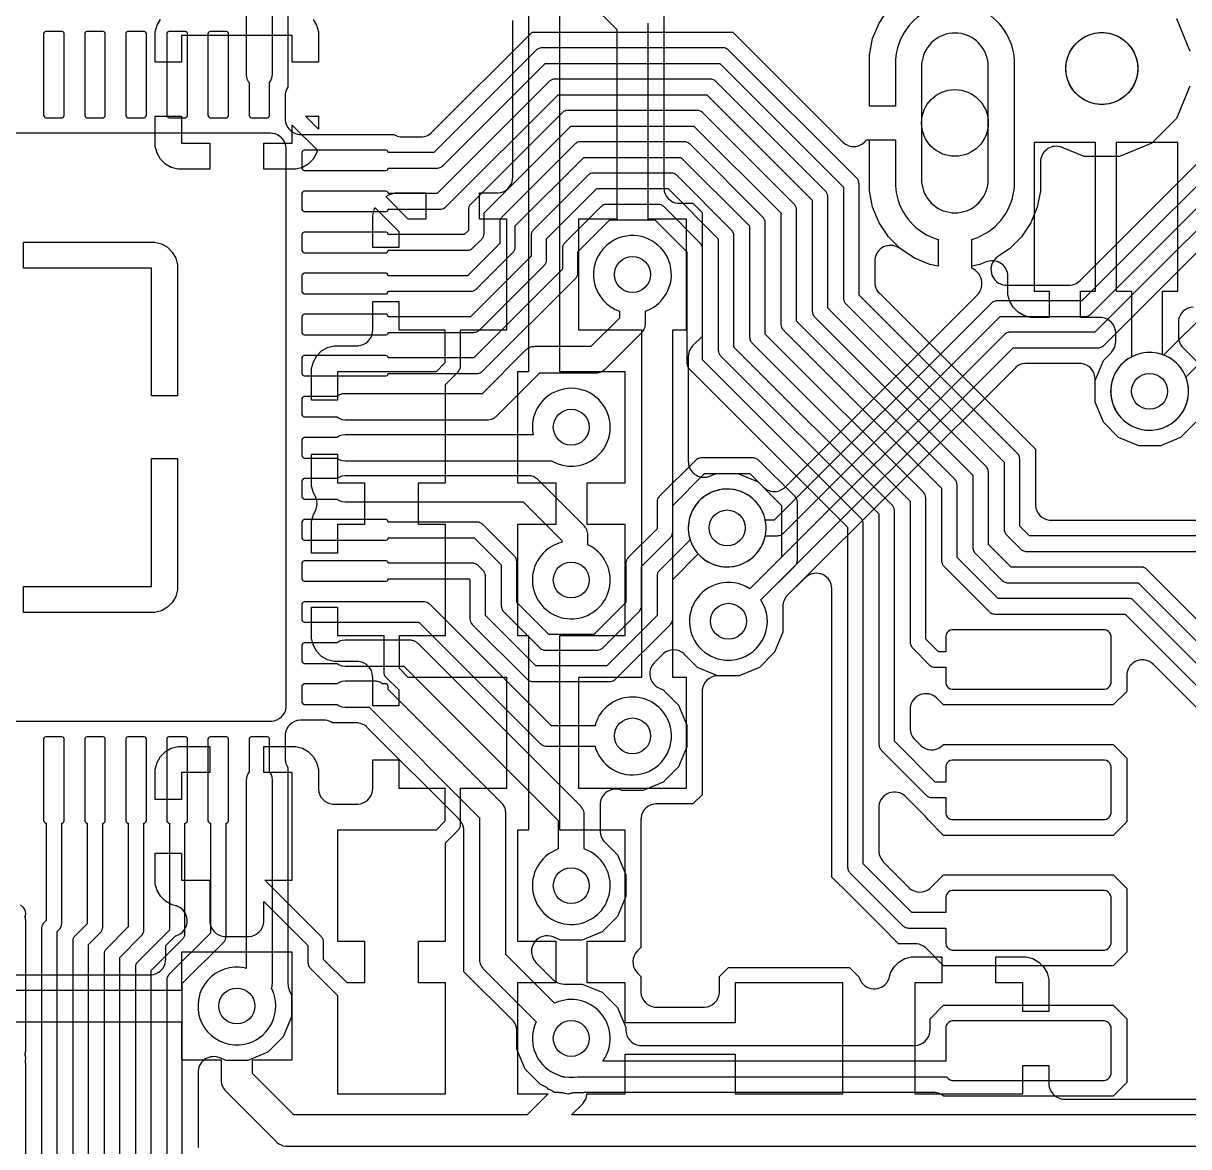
# Model space of a CAD drawing. Header units: millimetres. Extents: x 7.1 to 88.1, y 7.1 to 104.8.
# Drawn here: x 34.24 to 45.58, y 88.24 to 99.18 of the extents above; entities that cross this region are included whole.
import ezdxf

# ---------------------------------------------------------------- set-up
doc = ezdxf.new("R2010")
doc.units = ezdxf.units.MM

msp = doc.modelspace()

# ---------------------------------------------------------------- linework, layer by layer
at = {"layer": '16_copper'}
for points in [[(38.166, 100.97), (40.013, 99.123), (40.013, 97.278), (39.641, 97.278), (39.641, 96.198), (40.252, 96.198), (40.252, 92.813), (39.641, 92.813), (39.641, 91.733), (40.691, 91.733), (40.691, 92.813), (40.557, 92.813), (40.557, 96.198), (40.691, 96.198), (40.691, 97.278), (40.318, 97.278), (40.318, 99.186)], [(39.152, 99.337), (39.152, 95.79), (39.045, 95.79), (39.045, 94.71), (39.418, 94.71), (39.418, 94.302), (39.045, 94.302), (39.045, 93.222), (39.152, 93.222), (39.152, 91.325), (39.045, 91.325), (39.045, 90.245), (39.418, 90.245), (39.418, 89.837), (39.045, 89.837), (39.045, 88.757), (39.346, 88.757), (39.142, 88.552), (36.868, 88.552), (36.466, 88.954), (36.466, 89.088), (36.854, 89.088), (36.854, 90.138), (35.774, 90.138), (35.774, 89.765), (33.282, 89.765)], [(37.057, 99.223), (37.091, 99.165), (37.108, 99.101), (37.108, 98.805), (36.854, 98.805), (36.854, 99.067), (35.774, 99.067), (35.774, 98.805), (35.52, 98.805), (35.52, 99.101), (35.537, 99.165), (35.571, 99.223)], [(45.462, 99.23), (45.593, 98.914)]]:
    msp.add_lwpolyline(points, dxfattribs=at)
for points in [[(45.593, 98.573), (45.462, 98.258), (45.221, 98.016), (44.906, 97.886), (44.564, 97.886), (44.349, 97.975), (44.346, 97.976), (44.343, 97.977, 0.490278), (44.139, 97.85), (44.138, 97.834), (44.138, 97.553), (44.106, 97.392), (44.043, 97.24), (43.952, 97.104), (43.836, 96.988), (43.723, 96.913), (43.722, 96.912), (43.721, 96.911, 0.695633), (43.793, 96.634), (43.808, 96.633), (44.416, 96.633), (44.422, 96.634), (44.427, 96.634, 0.153128), (44.512, 96.668), (44.524, 96.678), (48.079, 100.233)], [(48.12, 100.059), (44.542, 96.481), (43.714, 96.481), (43.705, 96.48), (43.697, 96.479, 0.087654), (43.672, 96.469), (43.667, 96.464), (43.66, 96.459), (41.546, 94.345), (41.459, 94.345), (41.447, 94.391, 1), (40.729, 94.147), (40.748, 94.101, 0.303347), (41.112, 93.891), (41.162, 93.897, 0.301666), (41.459, 94.193), (41.578, 94.193), (41.586, 94.194), (41.595, 94.195, 0.087654), (41.619, 94.205), (41.625, 94.21), (41.632, 94.215), (43.745, 96.329), (44.574, 96.329), (44.582, 96.33), (44.591, 96.33, 0.087654), (44.615, 96.341), (44.621, 96.346), (44.628, 96.351), (48.205, 99.929)], [(48.246, 99.754), (44.668, 96.176), (43.84, 96.176), (43.831, 96.175), (43.823, 96.174, 0.087654), (43.799, 96.164), (43.793, 96.159), (43.786, 96.154), (41.309, 93.676), (41.268, 93.7, 1), (40.932, 93.02), (40.978, 93.001, 0.09849), (41.125, 92.982), (41.174, 92.988, 0.532534), (41.416, 93.569), (43.871, 96.024), (44.7, 96.024), (44.708, 96.025), (44.717, 96.026, 0.087654), (44.741, 96.036), (44.747, 96.041), (44.754, 96.046), (48.332, 99.624)], [(50.657, 88.552), (39.573, 88.552), (39.678, 88.658), (39.682, 88.662), (39.686, 88.666, 0.153125), (39.722, 88.75), (39.722, 88.757), (40.095, 88.757), (40.095, 89.144), (41.165, 89.144), (41.165, 88.757), (42.215, 88.757), (42.215, 89.837), (41.165, 89.837), (41.165, 89.449), (40.095, 89.449), (40.095, 89.837), (39.723, 89.837), (39.723, 90.245), (40.095, 90.245), (40.095, 91.325), (39.457, 91.325), (39.457, 93.222), (40.095, 93.222), (40.095, 94.302), (39.723, 94.302), (39.723, 94.71), (40.095, 94.71), (40.095, 95.79), (39.457, 95.79), (39.457, 99.4)], [(40.47, 99.312), (40.47, 97.583), (40.471, 97.579), (40.471, 97.575, 0.370187), (40.607, 97.431), (40.623, 97.431), (40.754, 97.431), (40.843, 97.341), (40.843, 96.135), (40.754, 96.046), (40.75, 96.042), (40.746, 96.038, 0.153125), (40.71, 95.954), (40.709, 95.938), (40.709, 94.915), (40.71, 94.912), (40.71, 94.909, 0.490286), (40.905, 94.769), (40.92, 94.774), (40.982, 94.8), (41.193, 94.8), (41.388, 94.719), (41.438, 94.669, 0.384471), (41.642, 94.658), (41.654, 94.669), (43.44, 96.455), (43.44, 96.455), (43.531, 96.546), (43.532, 96.547), (43.533, 96.548, 0.482923), (43.47, 96.799), (43.468, 96.799), (43.468, 97.078), (43.527, 97.099, 0.288096), (43.884, 97.602), (43.884, 98.825), (43.877, 98.89, 0.287128), (43.468, 99.349)], [(33.587, 89.917), (35.469, 89.917), (35.473, 89.918), (35.477, 89.917, 0.370187), (35.621, 90.054), (35.622, 90.07), (35.622, 90.201), (35.716, 90.295), (35.72, 90.296), (35.73, 90.299, 0.643703), (35.753, 90.575), (35.743, 90.58), (35.733, 90.585), (35.726, 90.587), (35.725, 90.588), (35.723, 90.588), (35.722, 90.588), (35.722, 90.588), (35.721, 90.588), (35.718, 90.59), (35.676, 90.601), (35.618, 90.634), (35.571, 90.682), (35.537, 90.739), (35.52, 90.804), (35.52, 91.1), (35.774, 91.1), (35.774, 90.838), (36.052, 90.838), (36.052, 90.442), (36.052, 90.439), (36.052, 90.435), (36.052, 90.435), (36.052, 90.435, 0.370187), (36.188, 90.291), (36.204, 90.29), (36.424, 90.29), (36.428, 90.29), (36.432, 90.29, 0.370187), (36.576, 90.427), (36.577, 90.442), (36.577, 90.631), (37.006, 90.201), (37.006, 90.035), (37.008, 90.026), (37.008, 90.018, 0.087654), (37.019, 89.993), (37.024, 89.988), (37.029, 89.981), (37.295, 89.714), (37.295, 88.757), (38.345, 88.757), (38.345, 89.837), (38.083, 89.837), (38.083, 90.245), (38.345, 90.245), (38.345, 91.202), (38.47, 91.327), (38.475, 91.333), (38.48, 91.34, 0.087651), (38.49, 91.364), (38.491, 91.372), (38.492, 91.38), (38.492, 91.733), (38.941, 91.733), (38.941, 92.813), (37.983, 92.813), (37.897, 92.9), (37.897, 93.222), (38.345, 93.222), (38.345, 94.302), (38.083, 94.302), (38.083, 94.71), (38.345, 94.71), (38.345, 95.667), (38.47, 95.791), (38.475, 95.798), (38.48, 95.805, 0.087651), (38.49, 95.829), (38.491, 95.837), (38.492, 95.845), (38.492, 96.198), (38.941, 96.198), (38.941, 97.278), (38.678, 97.278), (38.678, 97.532), (38.847, 97.532), (38.851, 97.533), (38.855, 97.532, 0.370187), (38.999, 97.669), (39, 97.685), (39, 99.211)], [(45.792, 96.408), (45.337, 95.953), (45.322, 95.959, 1), (45.078, 95.241), (45.126, 95.228, 0.577349), (45.559, 95.722), (45.553, 95.737), (45.963, 96.148)], [(45.65, 95.299), (45.501, 95.15), (45.306, 95.069), (45.094, 95.069), (44.899, 95.15), (44.75, 95.299), (44.669, 95.494), (44.669, 95.719), (44.669, 95.723), (44.669, 95.727, 0.370187), (44.533, 95.871), (44.517, 95.871), (43.998, 95.871), (43.992, 95.871), (43.986, 95.871, 0.153128), (43.902, 95.837), (43.89, 95.827), (41.673, 93.61), (41.67, 93.606), (41.666, 93.603, 0.199782), (41.629, 93.489), (41.631, 93.479), (41.631, 93.255), (41.55, 93.06), (41.401, 92.91), (41.206, 92.83), (40.995, 92.83), (40.992, 92.829), (40.988, 92.829, 0.370187), (40.844, 92.693), (40.843, 92.677), (40.843, 91.67), (40.754, 91.581), (40.4, 91.581), (40.396, 91.581), (40.392, 91.581, 0.370187), (40.249, 91.444), (40.248, 91.429), (40.248, 90.182), (40.214, 90.149, 0.384471), (40.204, 89.945), (40.214, 89.933), (40.248, 89.9), (40.248, 89.754), (40.248, 89.75), (40.248, 89.746, 0.370187), (40.384, 89.602), (40.4, 89.602), (40.86, 89.602), (40.864, 89.602), (40.868, 89.602, 0.370187), (41.012, 89.738), (41.012, 89.754), (41.012, 89.9), (41.102, 89.989), (42.278, 89.989), (42.372, 89.895), (42.374, 89.891), (42.376, 89.88, 0.643696), (42.653, 89.858), (42.657, 89.868), (42.662, 89.878), (42.664, 89.884), (42.665, 89.886), (42.665, 89.888), (42.667, 89.893), (42.678, 89.935), (42.712, 89.993), (42.759, 90.04), (42.817, 90.074), (42.881, 90.091), (43.177, 90.091), (43.177, 89.837), (42.915, 89.837), (42.915, 88.757), (43.965, 88.757), (43.965, 89.034), (44.219, 89.034), (44.219, 88.857), (44.219, 88.853), (44.219, 88.85, 0.370187), (44.356, 88.706), (44.371, 88.705), (45.92, 88.705)], [(33.282, 89.46), (35.774, 89.46), (35.774, 89.088), (36.162, 89.088), (36.162, 88.891), (36.162, 88.885), (36.162, 88.879, 0.153128), (36.196, 88.794), (36.206, 88.783), (36.697, 88.292), (36.701, 88.289), (36.705, 88.284, 0.153125), (36.789, 88.248), (36.805, 88.248), (50.657, 88.248), (50.657, 87.897), (51.737, 87.897), (51.737, 88.084), (52.715, 88.084), (52.715, 87.637), (53.731, 87.637)]]:
    msp.add_lwpolyline(points, format="xyb", dxfattribs=at)
for points in [[(42.472, 98.376), (42.472, 98.875), (42.504, 99.036), (42.567, 99.187), (42.658, 99.324), (42.774, 99.44), (42.91, 99.531), (43.062, 99.594), (43.142, 99.61), (43.142, 99.349), (43.083, 99.329, 0.288096), (42.726, 98.825), (42.726, 98.376)], [(43.062, 96.834), (42.91, 96.897), (42.774, 96.988), (42.658, 97.104), (42.567, 97.24), (42.504, 97.392), (42.472, 97.553), (42.472, 98.051), (42.726, 98.051), (42.726, 97.602), (42.733, 97.538, 0.287125), (43.142, 97.078), (43.142, 96.818)], [(37.295, 95.513), (37.041, 95.513), (37.041, 95.823), (37.059, 95.888), (37.092, 95.946), (37.139, 95.993), (37.197, 96.027), (37.262, 96.044), (37.484, 96.044), (37.488, 96.044), (37.492, 96.044, 0.370187), (37.636, 96.181), (37.637, 96.196), (37.637, 96.476), (37.891, 96.476), (37.891, 96.198), (38.339, 96.198), (38.339, 95.877), (38.253, 95.79), (37.295, 95.79)], [(37.041, 94.024), (37.041, 94.335), (37.059, 94.4), (37.076, 94.43, 0.170339), (37.094, 94.529), (37.093, 94.539), (37.091, 94.544), (37.09, 94.549, 0.028496), (37.083, 94.568), (37.079, 94.576), (37.078, 94.578), (37.078, 94.579), (37.076, 94.582), (37.059, 94.612), (37.041, 94.677), (37.041, 94.987), (37.295, 94.987), (37.295, 94.71), (37.558, 94.71), (37.558, 94.302), (37.295, 94.302), (37.295, 94.024)], [(37.891, 92.536), (37.637, 92.536), (37.637, 92.815), (37.636, 92.819), (37.636, 92.823, 0.370187), (37.5, 92.967), (37.484, 92.968), (37.262, 92.968), (37.197, 92.985), (37.139, 93.018), (37.092, 93.066), (37.059, 93.124), (37.041, 93.188), (37.041, 93.499), (37.295, 93.499), (37.295, 93.222), (37.744, 93.222), (37.744, 92.869), (37.745, 92.86), (37.746, 92.852, 0.087654), (37.756, 92.827), (37.761, 92.822), (37.766, 92.815), (37.891, 92.691)], [(37.388, 89.837), (37.159, 90.066), (37.159, 90.232), (37.158, 90.241), (37.157, 90.249, 0.087654), (37.147, 90.274), (37.142, 90.279), (37.137, 90.286), (36.585, 90.838), (36.854, 90.838), (36.854, 91.888), (36.577, 91.888), (36.577, 92.141), (36.888, 92.141), (36.952, 92.124), (37.01, 92.091), (37.057, 92.043), (37.091, 91.986), (37.108, 91.921), (37.108, 91.732), (37.108, 91.728), (37.108, 91.724, 0.370187), (37.245, 91.58), (37.26, 91.579), (37.484, 91.579), (37.488, 91.58), (37.492, 91.579, 0.370187), (37.636, 91.716), (37.637, 91.732), (37.637, 92.011), (37.891, 92.011), (37.891, 91.733), (38.339, 91.733), (38.339, 91.412), (38.253, 91.325), (37.295, 91.325), (37.295, 90.245), (37.558, 90.245), (37.558, 89.837)]]:
    msp.add_lwpolyline(points, format="xyb", close=True, dxfattribs=at)
for points in [[(35.741, 97.763), (35.676, 97.78), (35.618, 97.814), (35.571, 97.861), (35.537, 97.919), (35.52, 97.984), (35.52, 98.28), (35.774, 98.28), (35.774, 98.017), (36.052, 98.017), (36.052, 97.763)], [(36.982, 98.28), (37.108, 98.28), (37.108, 98.154)], [(36.577, 97.763), (36.577, 98.017), (36.854, 98.017), (36.854, 98.192), (37.098, 97.948), (37.091, 97.919), (37.057, 97.861), (37.01, 97.814), (36.952, 97.78), (36.888, 97.763)], [(37.983, 97.278), (37.763, 97.498), (37.793, 97.515), (37.857, 97.532), (38.153, 97.532), (38.153, 97.278)], [(37.637, 97.001), (37.637, 97.312), (37.654, 97.376), (37.66, 97.386), (37.891, 97.156), (37.891, 97.001)], [(35.52, 91.625), (35.52, 91.921), (35.537, 91.986), (35.571, 92.043), (35.618, 92.091), (35.676, 92.124), (35.741, 92.141), (36.052, 92.141), (36.052, 91.888), (35.774, 91.888), (35.774, 91.625)], [(43.965, 89.559), (43.965, 89.837), (43.702, 89.837), (43.702, 90.091), (43.998, 90.091), (44.063, 90.074), (44.121, 90.04), (44.168, 89.993), (44.202, 89.935), (44.219, 89.87), (44.219, 89.559)]]:
    msp.add_lwpolyline(points, close=True, dxfattribs=at)
at = {"layer": '1_copper'}
for points in [[(36.406, 99.925), (36.406, 98.685), (36.409, 98.657, 0.110955), (36.433, 98.607), (36.433, 98.285), (36.437, 98.276), (36.444, 98.269), (36.453, 98.265), (36.613, 98.265), (36.622, 98.269), (36.629, 98.276), (36.633, 98.285), (36.633, 98.607), (36.646, 98.627), (36.656, 98.653), (36.66, 98.685), (36.66, 100.073)], [(36.812, 100.078), (36.812, 98.565), (36.81, 98.563, 0.120617), (36.786, 98.495), (36.785, 98.479), (36.785, 98.255), (36.786, 98.251), (36.785, 98.247, 0.370187), (36.922, 98.103), (36.938, 98.102), (37.842, 98.102), (37.844, 98.101), (37.849, 98.098, 0.101643), (37.908, 98.079), (37.923, 98.079), (38.106, 98.079), (38.112, 98.079), (38.118, 98.079, 0.153128), (38.202, 98.113), (38.214, 98.123), (39.188, 99.098), (41.143, 99.098), (42.212, 98.029), (42.213, 98.028), (42.215, 98.026, 0.428932), (42.435, 98.037), (42.443, 98.048), (42.445, 98.051), (42.726, 98.051), (42.726, 97.602), (42.733, 97.538, 0.287125), (43.142, 97.078), (43.142, 96.818), (43.062, 96.834), (42.91, 96.897), (42.762, 96.996), (42.76, 96.997), (42.758, 96.998, 0.554756), (42.526, 96.885), (42.525, 96.869), (42.525, 96.663), (42.526, 96.657), (42.525, 96.651, 0.153128), (42.559, 96.566), (42.57, 96.555), (44.088, 95.036), (44.088, 94.497), (44.089, 94.493), (44.089, 94.489, 0.370187), (44.225, 94.345), (44.241, 94.345), (47.932, 94.345)], [(45.65, 95.299), (45.501, 95.15), (45.306, 95.069), (45.094, 95.069), (44.899, 95.15), (44.75, 95.299), (44.669, 95.494), (44.669, 95.706), (44.75, 95.901), (44.826, 95.976), (44.826, 95.977), (44.826, 95.977), (44.828, 95.979), (44.829, 95.98), (44.833, 95.984, 0.153125), (44.869, 96.068), (44.87, 96.084), (44.87, 96.167, 0.384459), (44.733, 96.319), (44.718, 96.32), (44.527, 96.32), (44.527, 96.574), (44.675, 96.574), (44.675, 98.024), (44.075, 98.024), (44.075, 96.574), (44.223, 96.574), (44.223, 96.32), (44.042, 96.32), (43.977, 96.337), (43.919, 96.371), (43.872, 96.418), (43.838, 96.476), (43.821, 96.54), (43.821, 96.719), (43.821, 96.722), (43.821, 96.724, 0.49028), (43.625, 96.865), (43.61, 96.86), (43.548, 96.834), (43.468, 96.818), (43.468, 97.078), (43.527, 97.099, 0.288096), (43.884, 97.602), (43.884, 98.825), (43.877, 98.89, 0.287128), (43.468, 99.349)], [(47.837, 94.192), (44.032, 94.192), (43.936, 94.288), (43.936, 94.941), (43.935, 94.95), (43.934, 94.958, 0.087654), (43.924, 94.983), (43.919, 94.988), (43.914, 94.995), (42.373, 96.536), (42.373, 97.621), (42.371, 97.629), (42.371, 97.638, 0.087654), (42.36, 97.662), (42.356, 97.668), (42.35, 97.675), (41.102, 98.923), (41.095, 98.928), (41.089, 98.934, 0.087651), (41.064, 98.944), (41.057, 98.944), (41.048, 98.945), (39.283, 98.945), (39.275, 98.944), (39.266, 98.943, 0.087654), (39.242, 98.933), (39.236, 98.928), (39.229, 98.923), (38.232, 97.926), (37.788, 97.926), (37.788, 97.93), (37.784, 97.939), (37.777, 97.946), (37.768, 97.95), (36.968, 97.95), (36.959, 97.946), (36.952, 97.939), (36.948, 97.93), (36.948, 97.77), (36.952, 97.761), (36.959, 97.754), (36.968, 97.75), (37.768, 97.75), (37.777, 97.754), (37.784, 97.761), (37.788, 97.77), (37.788, 97.774), (38.264, 97.774), (38.272, 97.775), (38.281, 97.776, 0.087654), (38.305, 97.786), (38.311, 97.791), (38.318, 97.796), (39.315, 98.793), (41.017, 98.793), (42.22, 97.589), (42.22, 96.505), (42.221, 96.496), (42.222, 96.488, 0.087654), (42.232, 96.463), (42.237, 96.458), (42.243, 96.451), (43.784, 94.91), (43.784, 94.256), (43.785, 94.248), (43.786, 94.239, 0.087654), (43.796, 94.215), (43.801, 94.209), (43.806, 94.202), (43.946, 94.062), (43.953, 94.057), (43.959, 94.052, 0.087651), (43.984, 94.042), (43.991, 94.041), (44, 94.04), (47.806, 94.04)], [(46.726, 92.313), (45.174, 93.865), (45.167, 93.87), (45.16, 93.876, 0.087651), (45.136, 93.886), (45.129, 93.886), (45.12, 93.887), (43.851, 93.887), (43.631, 94.108), (43.631, 94.815), (43.63, 94.823), (43.629, 94.832, 0.087654), (43.619, 94.856), (43.614, 94.862), (43.609, 94.869), (42.068, 96.41), (42.068, 97.495), (42.067, 97.503), (42.066, 97.512, 0.087654), (42.056, 97.536), (42.051, 97.542), (42.046, 97.549), (40.976, 98.618), (40.969, 98.623), (40.963, 98.629, 0.087651), (40.938, 98.639), (40.931, 98.639), (40.922, 98.64), (39.409, 98.64), (39.401, 98.639), (39.392, 98.639, 0.087654), (39.368, 98.628), (39.362, 98.623), (39.355, 98.618), (38.263, 97.526), (37.788, 97.526), (37.788, 97.53), (37.784, 97.539), (37.777, 97.546), (37.768, 97.55), (36.968, 97.55), (36.959, 97.546), (36.952, 97.539), (36.948, 97.53), (36.948, 97.37), (36.952, 97.361), (36.959, 97.354), (36.968, 97.35), (37.768, 97.35), (37.777, 97.354), (37.784, 97.361), (37.788, 97.37), (37.788, 97.374), (38.295, 97.374), (38.303, 97.375), (38.312, 97.376, 0.087654), (38.336, 97.386), (38.342, 97.391), (38.349, 97.396), (39.441, 98.488), (40.89, 98.488), (41.915, 97.463), (41.915, 96.378), (41.917, 96.37), (41.917, 96.362, 0.087654), (41.928, 96.337), (41.932, 96.332), (41.938, 96.325), (43.479, 94.783), (43.479, 94.076), (43.48, 94.068), (43.481, 94.059, 0.087654), (43.491, 94.035), (43.496, 94.029), (43.501, 94.022), (43.766, 93.757), (43.773, 93.752), (43.779, 93.747, 0.087651), (43.804, 93.737), (43.811, 93.736), (43.82, 93.735), (45.088, 93.735), (46.641, 92.183)], [(46.814, 91.794), (45.047, 93.56), (45.041, 93.565), (45.034, 93.571, 0.087651), (45.01, 93.581), (45.002, 93.581), (44.994, 93.583), (43.725, 93.583), (43.326, 93.981), (43.326, 94.689), (43.325, 94.697), (43.325, 94.706, 0.087654), (43.314, 94.73), (43.309, 94.736), (43.304, 94.743), (41.763, 96.284), (41.763, 97.368), (41.762, 97.377), (41.761, 97.385, 0.087654), (41.751, 97.41), (41.746, 97.415), (41.741, 97.422), (40.85, 98.313), (40.843, 98.318), (40.836, 98.324, 0.087651), (40.812, 98.334), (40.804, 98.334), (40.796, 98.336), (39.536, 98.336), (39.527, 98.334), (39.519, 98.334, 0.087654), (39.494, 98.324), (39.489, 98.319), (39.482, 98.313), (38.591, 97.422), (38.585, 97.415), (38.58, 97.409, 0.087651), (38.57, 97.384), (38.569, 97.377), (38.568, 97.368), (38.568, 97.167), (38.527, 97.126), (37.788, 97.126), (37.788, 97.13), (37.784, 97.139), (37.777, 97.146), (37.768, 97.15), (36.968, 97.15), (36.959, 97.146), (36.952, 97.139), (36.948, 97.13), (36.948, 96.97), (36.952, 96.961), (36.959, 96.954), (36.968, 96.95), (37.768, 96.95), (37.777, 96.954), (37.784, 96.961), (37.788, 96.97), (37.788, 96.974), (38.559, 96.974), (38.567, 96.975), (38.576, 96.976, 0.087654), (38.6, 96.986), (38.606, 96.991), (38.613, 96.996), (38.698, 97.082), (38.703, 97.089), (38.709, 97.095, 0.087651), (38.719, 97.12), (38.719, 97.127), (38.721, 97.136), (38.721, 97.337), (39.567, 98.183), (40.764, 98.183), (41.611, 97.337), (41.611, 96.252), (41.612, 96.244), (41.613, 96.235, 0.087654), (41.623, 96.211), (41.628, 96.205), (41.633, 96.198), (43.174, 94.657), (43.174, 93.95), (43.175, 93.941), (43.176, 93.933, 0.087654), (43.186, 93.908), (43.191, 93.903), (43.196, 93.896), (43.64, 93.453), (43.646, 93.447), (43.653, 93.442, 0.087651), (43.678, 93.432), (43.685, 93.431), (43.694, 93.43), (44.962, 93.43), (46.728, 91.664)], [(31.223, 92.387), (36.643, 92.387), (36.647, 92.388), (36.651, 92.388, 0.370187), (36.795, 92.524), (36.795, 92.54), (36.795, 97.96), (36.795, 97.964), (36.795, 97.968, 0.370187), (36.659, 98.112), (36.643, 98.113), (31.223, 98.113)], [(45.625, 96.421, 0.370187), (45.481, 96.285), (45.48, 96.269), (45.48, 96.134), (45.48, 96.128), (45.48, 96.122, 0.153128), (45.514, 96.038), (45.524, 96.026), (45.65, 95.901)], [(46.687, 91.489), (45.238, 92.939), (45.236, 92.94), (45.235, 92.942, 0.622974), (44.978, 92.847), (44.977, 92.831), (44.977, 92.677), (44.846, 92.545), (43.194, 92.545), (43.129, 92.61), (43.128, 92.612), (43.127, 92.613, 0.622974), (42.87, 92.518), (42.869, 92.503), (42.869, 92.317), (42.87, 92.311), (42.87, 92.306, 0.153131), (42.903, 92.221), (42.914, 92.209), (42.971, 92.152, 0.37732), (43.172, 92.14), (43.175, 92.142), (43.186, 92.152), (43.194, 92.16), (44.846, 92.16), (44.977, 92.028), (44.977, 91.407), (44.846, 91.275), (43.194, 91.275), (43.04, 91.43), (43.035, 91.438, 0.018742), (43.028, 91.447), (43.018, 91.459), (42.825, 91.652), (42.823, 91.653), (42.822, 91.655, 0.622974), (42.565, 91.56), (42.564, 91.544), (42.564, 91.122), (42.565, 91.116), (42.565, 91.111, 0.153128), (42.599, 91.026), (42.609, 91.014), (42.856, 90.767), (42.859, 90.765), (42.861, 90.762, 0.370187), (43.06, 90.757), (43.071, 90.767), (43.194, 90.89), (44.846, 90.89), (44.977, 90.758), (44.977, 90.137), (44.846, 90.005), (43.194, 90.005), (43.025, 90.175), (43.021, 90.178), (43.017, 90.182, 0.153125), (42.933, 90.218), (42.917, 90.219), (42.757, 90.219), (42.579, 90.398), (42.579, 90.398), (42.286, 90.691), (42.286, 90.691), (42.107, 90.869), (42.107, 93.676), (42.107, 93.678), (42.107, 93.68, 0.622974), (41.859, 93.794), (41.847, 93.784), (41.673, 93.61), (41.67, 93.606), (41.666, 93.603, 0.199782), (41.629, 93.489), (41.631, 93.479), (41.631, 93.255), (41.55, 93.06), (41.401, 92.91), (41.206, 92.83), (40.994, 92.83), (40.799, 92.91), (40.673, 93.037), (40.67, 93.039), (40.668, 93.042, 0.370187), (40.469, 93.047), (40.458, 93.037), (40.379, 92.958), (40.377, 92.955), (40.375, 92.953, 0.453595), (40.399, 92.726), (40.409, 92.718), (40.412, 92.717), (40.414, 92.716), (40.428, 92.709), (40.466, 92.693), (40.615, 92.544), (40.696, 92.349), (40.696, 92.138), (40.615, 91.943), (40.466, 91.794), (40.271, 91.713), (40.06, 91.713), (40.058, 91.713), (40.055, 91.715, 0.490278), (39.851, 91.587), (39.85, 91.572), (39.85, 91.319), (39.85, 91.314), (39.85, 91.308, 0.153128), (39.884, 91.223), (39.894, 91.212), (40.02, 91.086), (40.101, 90.891), (40.101, 90.68), (40.02, 90.485), (39.871, 90.335), (39.676, 90.255), (39.465, 90.255), (39.392, 90.285, 0.778618), (39.216, 90.048), (39.226, 90.036), (39.39, 89.872), (39.395, 89.868), (39.399, 89.864, 0.153125), (39.482, 89.828), (39.498, 89.827), (39.676, 89.827), (39.871, 89.747), (40.02, 89.597), (40.101, 89.402), (40.101, 89.381, 0.384459), (40.238, 89.229), (40.253, 89.229), (42.91, 89.229), (42.914, 89.229), (42.918, 89.229, 0.370187), (43.062, 89.365), (43.063, 89.381), (43.063, 89.488), (43.194, 89.62), (44.846, 89.62), (44.977, 89.488), (44.977, 88.867), (44.846, 88.735), (43.193, 88.735), (43.187, 88.74), (43.179, 88.746, 0.120617), (43.111, 88.771), (43.095, 88.771), (39.719, 88.771), (39.712, 88.771), (39.705, 88.771, 0.027985), (39.688, 88.768), (39.681, 88.766), (39.681, 88.766), (39.6, 88.766), (39.596, 88.766), (39.593, 88.766), (39.581, 88.764), (39.569, 88.763), (39.566, 88.762), (39.562, 88.762), (39.551, 88.758), (39.543, 88.755), (39.512, 88.762), (39.502, 88.763, 0.027559), (39.484, 88.766), (39.482, 88.766), (39.48, 88.766), (39.477, 88.766), (39.459, 88.766), (39.451, 88.769), (39.444, 88.769), (39.438, 88.771), (39.422, 88.771), (39.403, 88.771), (39.4, 88.774), (39.391, 88.781), (39.388, 88.783), (39.385, 88.785, 0.041837), (39.357, 88.798), (39.35, 88.8), (39.345, 88.804), (39.339, 88.811), (39.334, 88.814), (39.329, 88.819), (39.321, 88.823), (39.314, 88.828), (39.303, 88.833), (39.302, 88.834), (39.301, 88.834), (39.299, 88.835), (39.27, 88.847), (39.12, 88.996), (39.04, 89.191), (39.04, 89.369), (39.039, 89.375), (39.039, 89.381, 0.153128), (39.006, 89.465), (38.995, 89.477), (38.525, 89.947), (38.525, 91.321), (38.525, 91.327), (38.525, 91.333, 0.153128), (38.491, 91.417), (38.481, 91.429), (37.584, 92.326), (37.579, 92.33), (37.575, 92.334, 0.153125), (37.491, 92.37), (37.476, 92.371), (37.248, 92.371), (37.246, 92.372, 0.120617), (37.178, 92.397), (37.162, 92.398), (36.938, 92.398), (36.934, 92.397), (36.93, 92.397, 0.370187), (36.786, 92.261), (36.785, 92.245), (36.785, 92.021), (36.786, 92.015), (36.786, 92.009), (36.787, 92), (36.788, 91.99, 0.088084), (36.812, 91.934), (36.812, 89.827), (36.813, 89.82), (36.813, 89.813, 0.050691), (36.819, 89.783), (36.824, 89.768), (36.845, 89.718), (36.845, 89.507), (36.764, 89.312), (36.615, 89.163), (36.42, 89.082), (36.209, 89.082), (36.147, 89.108, 0.501967), (35.937, 88.982), (35.936, 88.967), (35.936, 88.235)], [(34.564, 87.444), (34.564, 90.337), (34.587, 90.36, 0.144304), (34.607, 90.398), (34.608, 90.405), (34.609, 90.414), (34.609, 91.395), (34.613, 91.395), (34.622, 91.399), (34.629, 91.406), (34.633, 91.415), (34.633, 92.215), (34.629, 92.224), (34.622, 92.231), (34.613, 92.235), (34.453, 92.235), (34.444, 92.231), (34.437, 92.224), (34.433, 92.215), (34.433, 91.415), (34.437, 91.406), (34.444, 91.399), (34.453, 91.395), (34.457, 91.395), (34.457, 90.445), (34.434, 90.423), (34.429, 90.416), (34.424, 90.409, 0.087651), (34.414, 90.385), (34.413, 90.378), (34.412, 90.369), (34.412, 87.412)], [(34.869, 87.57), (34.869, 90.211), (34.987, 90.329), (34.992, 90.335), (34.997, 90.342, 0.087651), (35.007, 90.367), (35.008, 90.374), (35.009, 90.383), (35.009, 91.395), (35.013, 91.395), (35.022, 91.399), (35.029, 91.406), (35.033, 91.415), (35.033, 92.215), (35.029, 92.224), (35.022, 92.231), (35.013, 92.235), (34.853, 92.235), (34.844, 92.231), (34.837, 92.224), (34.833, 92.215), (34.833, 91.415), (34.837, 91.406), (34.844, 91.399), (34.853, 91.395), (34.857, 91.395), (34.857, 90.414), (34.739, 90.297), (34.734, 90.29), (34.728, 90.283, 0.087651), (34.718, 90.259), (34.718, 90.251), (34.717, 90.243), (34.717, 87.538)], [(35.174, 87.696), (35.174, 90.085), (35.387, 90.298), (35.392, 90.304), (35.397, 90.311, 0.087651), (35.407, 90.335), (35.408, 90.343), (35.409, 90.352), (35.409, 91.395), (35.413, 91.395), (35.422, 91.399), (35.429, 91.406), (35.433, 91.415), (35.433, 92.215), (35.429, 92.224), (35.422, 92.231), (35.413, 92.235), (35.253, 92.235), (35.244, 92.231), (35.237, 92.224), (35.233, 92.215), (35.233, 91.415), (35.237, 91.406), (35.244, 91.399), (35.253, 91.395), (35.257, 91.395), (35.257, 90.383), (35.044, 90.17), (35.039, 90.163), (35.033, 90.157, 0.087651), (35.023, 90.132), (35.023, 90.125), (35.021, 90.116), (35.021, 87.664)], [(35.479, 87.822), (35.479, 89.959), (35.787, 90.267), (35.792, 90.273), (35.797, 90.28, 0.087651), (35.807, 90.304), (35.808, 90.312), (35.809, 90.32), (35.809, 91.395), (35.813, 91.395), (35.822, 91.399), (35.829, 91.406), (35.833, 91.415), (35.833, 92.215), (35.829, 92.224), (35.822, 92.231), (35.813, 92.235), (35.653, 92.235), (35.644, 92.231), (35.637, 92.224), (35.633, 92.215), (35.633, 91.415), (35.637, 91.406), (35.644, 91.399), (35.653, 91.395), (35.657, 91.395), (35.657, 90.352), (35.349, 90.044), (35.344, 90.037), (35.338, 90.031, 0.087651), (35.328, 90.006), (35.327, 89.999), (35.326, 89.99), (35.326, 87.791)], [(35.783, 87.978), (35.783, 89.832), (36.187, 90.236), (36.192, 90.242), (36.197, 90.249, 0.087651), (36.207, 90.273), (36.208, 90.281), (36.209, 90.289), (36.209, 91.395), (36.213, 91.395), (36.222, 91.399), (36.229, 91.406), (36.233, 91.415), (36.233, 92.215), (36.229, 92.224), (36.222, 92.231), (36.213, 92.235), (36.053, 92.235), (36.044, 92.231), (36.037, 92.224), (36.033, 92.215), (36.033, 91.415), (36.037, 91.406), (36.044, 91.399), (36.053, 91.395), (36.057, 91.395), (36.057, 90.321), (35.653, 89.918), (35.648, 89.911), (35.643, 89.904, 0.087651), (35.633, 89.88), (35.632, 89.873), (35.631, 89.864), (35.631, 87.947)], [(34.259, 87.317), (34.259, 89.049), (34.258, 89.058), (34.258, 89.066), (34.257, 89.068), (34.256, 89.071, 0.091673), (34.257, 89.126), (34.251, 89.142), (34.253, 89.147), (34.257, 89.155, 0.006838), (34.258, 89.16), (34.258, 89.167), (34.259, 89.176), (34.259, 90.448), (34.258, 90.456), (34.258, 90.465, 0.008935), (34.256, 90.469), (34.253, 90.477), (34.251, 90.483), (34.255, 90.491, 0.291653), (34.237, 90.571), (34.209, 90.599)]]:
    msp.add_lwpolyline(points, format="xyb", dxfattribs=at)
for points in [[(42.472, 98.376), (42.472, 98.875), (42.504, 99.036), (42.567, 99.187), (42.658, 99.324), (42.774, 99.44), (42.91, 99.531), (43.062, 99.594), (43.142, 99.61), (43.142, 99.349), (43.083, 99.329, 0.288096), (42.726, 98.825), (42.726, 98.376)], [(44.78, 92.703), (44.797, 92.712), (44.811, 92.726), (44.82, 92.742), (44.825, 92.761), (44.825, 93.215), (44.82, 93.233), (44.811, 93.25), (44.797, 93.263), (44.78, 93.273), (44.762, 93.278), (43.278, 93.278), (43.26, 93.273), (43.243, 93.263), (43.229, 93.25), (43.22, 93.233), (43.215, 93.215), (43.215, 93.064), (43.144, 93.064), (43.022, 93.186), (43.022, 94.562), (43.02, 94.571), (43.02, 94.579, 0.087654), (43.009, 94.604), (43.005, 94.609), (42.999, 94.616), (41.458, 96.157), (41.458, 97.242), (41.457, 97.251), (41.456, 97.259, 0.087654), (41.446, 97.283), (41.441, 97.289), (41.436, 97.296), (40.723, 98.009), (40.717, 98.014), (40.71, 98.019, 0.087651), (40.686, 98.029), (40.678, 98.03), (40.669, 98.031), (39.662, 98.031), (39.653, 98.03), (39.645, 98.029, 0.087654), (39.62, 98.019), (39.615, 98.014), (39.608, 98.009), (38.895, 97.296), (38.89, 97.289), (38.885, 97.283, 0.087651), (38.875, 97.258), (38.874, 97.251), (38.873, 97.242), (38.873, 97.041), (38.558, 96.726), (37.788, 96.726), (37.788, 96.73), (37.784, 96.739), (37.777, 96.746), (37.768, 96.75), (36.968, 96.75), (36.959, 96.746), (36.952, 96.739), (36.948, 96.73), (36.948, 96.57), (36.952, 96.561), (36.959, 96.554), (36.968, 96.55), (37.768, 96.55), (37.777, 96.554), (37.784, 96.561), (37.788, 96.57), (37.788, 96.574), (38.59, 96.574), (38.598, 96.575), (38.607, 96.576, 0.087654), (38.631, 96.586), (38.637, 96.591), (38.644, 96.596), (39.003, 96.956), (39.008, 96.962), (39.014, 96.969, 0.087651), (39.024, 96.994), (39.024, 97.001), (39.025, 97.01), (39.025, 97.211), (39.693, 97.878), (40.638, 97.878), (41.306, 97.211), (41.306, 96.126), (41.307, 96.117), (41.308, 96.109, 0.087654), (41.318, 96.085), (41.323, 96.079), (41.328, 96.072), (42.869, 94.531), (42.869, 93.155), (42.87, 93.146), (42.871, 93.138, 0.087654), (42.881, 93.113), (42.886, 93.108), (42.892, 93.101), (43.058, 92.934), (43.065, 92.929), (43.072, 92.923, 0.087651), (43.096, 92.913), (43.104, 92.913), (43.112, 92.912), (43.215, 92.912), (43.215, 92.761), (43.22, 92.742), (43.229, 92.726), (43.243, 92.712), (43.26, 92.703), (43.278, 92.698), (44.762, 92.698)], [(45.274, 95.228, 0.716592), (45.368, 95.94), (45.327, 95.957), (45.327, 96.574), (45.475, 96.574), (45.475, 98.024), (44.875, 98.024), (44.875, 96.574), (45.023, 96.574), (45.023, 95.934), (44.989, 95.915, 0.767325), (45.225, 95.222)], [(44.78, 91.433), (44.797, 91.442), (44.811, 91.456), (44.82, 91.472), (44.825, 91.491), (44.825, 91.945), (44.82, 91.963), (44.811, 91.98), (44.797, 91.993), (44.78, 92.003), (44.762, 92.008), (43.278, 92.008), (43.26, 92.003), (43.243, 91.993), (43.229, 91.98), (43.22, 91.963), (43.215, 91.945), (43.215, 91.794), (43.114, 91.794), (42.717, 92.191), (42.717, 94.436), (42.716, 94.445), (42.715, 94.453, 0.087654), (42.705, 94.478), (42.7, 94.483), (42.695, 94.49), (41.153, 96.031), (41.153, 97.116), (41.152, 97.124), (41.152, 97.133, 0.087654), (41.141, 97.157), (41.136, 97.163), (41.131, 97.17), (40.597, 97.704), (40.59, 97.709), (40.584, 97.714, 0.087651), (40.559, 97.724), (40.552, 97.725), (40.543, 97.726), (39.788, 97.726), (39.78, 97.725), (39.771, 97.724, 0.087654), (39.747, 97.714), (39.741, 97.709), (39.734, 97.704), (39.2, 97.17), (39.195, 97.163), (39.19, 97.156, 0.087651), (39.18, 97.132), (39.179, 97.125), (39.178, 97.116), (39.178, 96.915), (38.589, 96.326), (37.788, 96.326), (37.788, 96.33), (37.784, 96.339), (37.777, 96.346), (37.768, 96.35), (36.968, 96.35), (36.959, 96.346), (36.952, 96.339), (36.948, 96.33), (36.948, 96.17), (36.952, 96.161), (36.959, 96.154), (36.968, 96.15), (37.768, 96.15), (37.777, 96.154), (37.784, 96.161), (37.788, 96.17), (37.788, 96.174), (38.621, 96.174), (38.629, 96.175), (38.638, 96.176, 0.087654), (38.662, 96.186), (38.668, 96.191), (38.675, 96.196), (39.308, 96.829), (39.313, 96.836), (39.319, 96.843, 0.087651), (39.329, 96.867), (39.329, 96.875), (39.33, 96.883), (39.33, 97.084), (39.82, 97.574), (40.512, 97.574), (41.001, 97.084), (41.001, 96), (41.002, 95.991), (41.003, 95.983, 0.087654), (41.013, 95.958), (41.018, 95.953), (41.023, 95.946), (42.564, 94.405), (42.564, 92.159), (42.566, 92.151), (42.566, 92.142, 0.087654), (42.577, 92.118), (42.582, 92.112), (42.587, 92.105), (43.028, 91.664), (43.035, 91.659), (43.042, 91.653, 0.087651), (43.066, 91.643), (43.074, 91.643), (43.082, 91.642), (43.215, 91.642), (43.215, 91.491), (43.22, 91.472), (43.229, 91.456), (43.243, 91.442), (43.26, 91.433), (43.278, 91.428), (44.762, 91.428)], [(44.78, 90.163), (44.797, 90.172), (44.811, 90.186), (44.82, 90.202), (44.825, 90.221), (44.825, 90.675), (44.82, 90.693), (44.811, 90.71), (44.797, 90.723), (44.78, 90.733), (44.762, 90.738), (43.278, 90.738), (43.26, 90.733), (43.243, 90.723), (43.229, 90.71), (43.22, 90.693), (43.215, 90.675), (43.215, 90.524), (42.884, 90.524), (42.412, 90.996), (42.412, 94.31), (42.411, 94.318), (42.41, 94.327, 0.087654), (42.4, 94.351), (42.395, 94.357), (42.39, 94.364), (40.849, 95.905), (40.849, 96.99), (40.847, 96.998), (40.847, 97.007, 0.087654), (40.836, 97.031), (40.832, 97.037), (40.826, 97.044), (40.471, 97.399), (40.464, 97.404), (40.458, 97.41, 0.087651), (40.433, 97.42), (40.426, 97.42), (40.417, 97.421), (39.914, 97.421), (39.906, 97.42), (39.897, 97.419, 0.087654), (39.873, 97.409), (39.867, 97.404), (39.86, 97.399), (39.505, 97.044), (39.5, 97.037), (39.494, 97.03, 0.087651), (39.484, 97.006), (39.484, 96.998), (39.483, 96.99), (39.483, 96.789), (38.62, 95.926), (37.788, 95.926), (37.788, 95.93), (37.784, 95.939), (37.777, 95.946), (37.768, 95.95), (36.968, 95.95), (36.959, 95.946), (36.952, 95.939), (36.948, 95.93), (36.948, 95.77), (36.952, 95.761), (36.959, 95.754), (36.968, 95.75), (37.768, 95.75), (37.777, 95.754), (37.784, 95.761), (37.788, 95.77), (37.788, 95.774), (38.652, 95.774), (38.66, 95.775), (38.669, 95.776, 0.087654), (38.693, 95.786), (38.699, 95.791), (38.706, 95.796), (39.613, 96.703), (39.618, 96.71), (39.623, 96.716, 0.087651), (39.633, 96.741), (39.634, 96.748), (39.635, 96.757), (39.635, 96.958), (39.946, 97.269), (40.385, 97.269), (40.696, 96.958), (40.696, 95.873), (40.697, 95.865), (40.698, 95.857, 0.087654), (40.708, 95.832), (40.713, 95.826), (40.719, 95.82), (42.26, 94.278), (42.26, 90.964), (42.261, 90.956), (42.262, 90.947, 0.087654), (42.272, 90.923), (42.277, 90.917), (42.282, 90.91), (42.798, 90.394), (42.805, 90.389), (42.812, 90.383, 0.087651), (42.836, 90.373), (42.844, 90.373), (42.852, 90.372), (43.215, 90.372), (43.215, 90.221), (43.22, 90.202), (43.229, 90.186), (43.243, 90.172), (43.26, 90.163), (43.278, 90.158), (44.762, 90.158)], [(38.76, 95.324), (38.766, 95.323, 0.111436), (38.819, 95.34), (38.825, 95.345), (38.833, 95.35), (38.839, 95.356), (38.844, 95.36), (39.265, 95.781), (39.812, 95.781), (39.818, 95.781), (39.823, 95.781, 0.111436), (39.876, 95.798), (39.882, 95.802), (39.891, 95.808), (39.897, 95.814), (39.902, 95.818), (40.255, 96.171), (40.259, 96.175), (40.263, 96.179, 0.11143), (40.288, 96.229), (40.289, 96.236), (40.292, 96.246), (40.292, 96.254), (40.293, 96.261), (40.293, 96.382), (40.333, 96.398, 1), (39.998, 97.078), (39.955, 97.053, 0.577351), (39.998, 96.398), (40.039, 96.382), (40.039, 96.314), (39.76, 96.035), (39.212, 96.035), (39.207, 96.034), (39.201, 96.034, 0.111436), (39.148, 96.017), (39.142, 96.013), (39.134, 96.007), (39.128, 96.001), (39.122, 95.997), (38.702, 95.577), (37.368, 95.577), (37.34, 95.574, 0.110955), (37.29, 95.55), (36.968, 95.55), (36.959, 95.546), (36.952, 95.539), (36.948, 95.53), (36.948, 95.37), (36.952, 95.361), (36.959, 95.354), (36.968, 95.35), (37.29, 95.35), (37.309, 95.337), (37.336, 95.327), (37.368, 95.323), (38.755, 95.323)], [(39.644, 94.878, 1), (39.496, 95.622), (39.448, 95.609, 0.37566), (39.198, 95.177), (37.368, 95.177), (37.34, 95.174, 0.110955), (37.29, 95.15), (36.968, 95.15), (36.959, 95.146), (36.952, 95.139), (36.948, 95.13), (36.948, 94.97), (36.952, 94.961), (36.959, 94.954), (36.968, 94.95), (37.29, 94.95), (37.309, 94.937), (37.336, 94.927), (37.368, 94.923), (39.37, 94.923), (39.376, 94.924), (39.379, 94.924), (39.403, 94.91), (39.448, 94.891, 0.09849), (39.595, 94.872)], [(41.174, 92.988, 0.532534), (41.416, 93.569), (41.748, 93.901), (41.753, 93.908), (41.759, 93.914, 0.087651), (41.769, 93.939), (41.769, 93.946), (41.771, 93.955), (41.771, 94.52), (41.769, 94.529), (41.769, 94.537, 0.087654), (41.759, 94.562), (41.754, 94.567), (41.748, 94.574), (41.393, 94.93), (41.386, 94.935), (41.38, 94.94, 0.087651), (41.355, 94.95), (41.348, 94.951), (41.339, 94.952), (40.836, 94.952), (40.828, 94.951), (40.819, 94.95, 0.087654), (40.795, 94.94), (40.789, 94.935), (40.782, 94.93), (40.427, 94.574), (40.422, 94.567), (40.416, 94.561, 0.087651), (40.406, 94.536), (40.406, 94.529), (40.405, 94.52), (40.405, 94.262), (40.123, 93.98), (40.118, 93.973), (40.113, 93.967, 0.087651), (40.103, 93.942), (40.102, 93.935), (40.101, 93.926), (40.101, 93.542), (39.79, 93.231), (39.351, 93.231), (39.04, 93.542), (39.04, 93.941), (39.038, 93.95), (39.038, 93.958, 0.087654), (39.028, 93.983), (39.023, 93.988), (39.017, 93.995), (38.709, 94.304), (38.702, 94.309), (38.695, 94.314, 0.087651), (38.671, 94.324), (38.663, 94.325), (38.655, 94.326), (37.788, 94.326), (37.788, 94.33), (37.784, 94.339), (37.777, 94.346), (37.768, 94.35), (36.968, 94.35), (36.959, 94.346), (36.952, 94.339), (36.948, 94.33), (36.948, 94.17), (36.952, 94.161), (36.959, 94.154), (36.968, 94.15), (37.768, 94.15), (37.777, 94.154), (37.784, 94.161), (37.788, 94.17), (37.788, 94.174), (38.623, 94.174), (38.887, 93.91), (38.887, 93.51), (38.889, 93.502), (38.889, 93.493, 0.087654), (38.899, 93.469), (38.904, 93.463), (38.91, 93.456), (39.265, 93.101), (39.272, 93.096), (39.278, 93.09, 0.087651), (39.303, 93.08), (39.31, 93.08), (39.319, 93.079), (39.822, 93.079), (39.83, 93.08), (39.839, 93.081, 0.087654), (39.863, 93.091), (39.869, 93.096), (39.876, 93.101), (40.231, 93.456), (40.236, 93.463), (40.242, 93.47, 0.087651), (40.252, 93.494), (40.252, 93.502), (40.253, 93.51), (40.253, 93.895), (40.535, 94.176), (40.54, 94.183), (40.545, 94.189, 0.087651), (40.555, 94.214), (40.556, 94.221), (40.557, 94.23), (40.557, 94.489), (40.868, 94.8), (41.307, 94.8), (41.618, 94.489), (41.618, 93.986), (41.309, 93.676), (41.268, 93.7, 1), (40.932, 93.02), (40.978, 93.001, 0.09849), (41.125, 92.982)], [(39.644, 93.39, 0.716592), (39.738, 94.102), (39.732, 94.104), (39.732, 94.2), (39.731, 94.205), (39.731, 94.211, 0.111436), (39.714, 94.264), (39.71, 94.27), (39.705, 94.278), (39.698, 94.285), (39.694, 94.29), (39.244, 94.74), (39.24, 94.743), (39.237, 94.747, 0.11143), (39.187, 94.773), (39.18, 94.774), (39.17, 94.776), (39.161, 94.776), (39.155, 94.777), (37.368, 94.777), (37.34, 94.774, 0.110955), (37.29, 94.75), (36.968, 94.75), (36.959, 94.746), (36.952, 94.739), (36.948, 94.73), (36.948, 94.57), (36.952, 94.561), (36.959, 94.554), (36.968, 94.55), (37.29, 94.55), (37.309, 94.537), (37.336, 94.527), (37.368, 94.523), (39.102, 94.523), (39.478, 94.147), (39.478, 94.128), (39.448, 94.121), (39.403, 94.102, 0.820679), (39.595, 93.384)], [(39.956, 92.775), (39.965, 92.776, 0.087654), (39.989, 92.786), (39.995, 92.791), (40.002, 92.796), (40.536, 93.33), (40.541, 93.337), (40.546, 93.344, 0.087651), (40.556, 93.368), (40.557, 93.375), (40.558, 93.384), (40.558, 93.768), (40.806, 94.016), (40.838, 93.984, 1), (41.338, 94.554), (41.298, 94.584, 0.668178), (40.716, 94.195), (40.727, 94.153), (40.428, 93.854), (40.423, 93.847), (40.417, 93.841, 0.087651), (40.407, 93.816), (40.407, 93.809), (40.406, 93.8), (40.406, 93.416), (39.916, 92.926), (39.224, 92.926), (38.735, 93.416), (38.735, 93.8), (38.734, 93.808), (38.733, 93.817, 0.087654), (38.723, 93.841), (38.718, 93.847), (38.713, 93.854), (38.663, 93.904), (38.656, 93.909), (38.649, 93.914, 0.087651), (38.625, 93.924), (38.617, 93.925), (38.609, 93.926), (37.788, 93.926), (37.788, 93.93), (37.784, 93.939), (37.777, 93.946), (37.768, 93.95), (36.968, 93.95), (36.959, 93.946), (36.952, 93.939), (36.948, 93.93), (36.948, 93.77), (36.952, 93.761), (36.959, 93.754), (36.968, 93.75), (37.768, 93.75), (37.777, 93.754), (37.784, 93.761), (37.788, 93.77), (37.788, 93.774), (38.577, 93.774), (38.583, 93.768), (38.583, 93.384), (38.584, 93.376), (38.584, 93.367, 0.087654), (38.595, 93.343), (38.6, 93.337), (38.605, 93.33), (39.139, 92.796), (39.146, 92.791), (39.152, 92.786, 0.087651), (39.177, 92.776), (39.184, 92.775), (39.193, 92.774), (39.948, 92.774)], [(36.959, 93.546), (36.952, 93.539), (36.948, 93.53), (36.948, 93.37), (36.952, 93.361), (36.959, 93.354), (36.968, 93.35), (38.087, 93.35), (39.264, 92.173), (39.27, 92.168), (39.275, 92.163, 0.125734), (39.321, 92.144), (39.329, 92.144), (39.331, 92.143), (39.332, 92.143), (39.335, 92.143), (39.801, 92.143), (39.807, 92.121, 1), (40.525, 92.365), (40.506, 92.411, 0.668181), (39.807, 92.365), (39.801, 92.343), (39.376, 92.343), (38.199, 93.521), (38.193, 93.525), (38.188, 93.53, 0.125734), (38.142, 93.549), (38.134, 93.55), (38.132, 93.55), (38.13, 93.55), (38.128, 93.55), (36.968, 93.55)], [(39.644, 90.413, 0.716592), (39.738, 91.125), (39.697, 91.142), (39.697, 91.471), (39.697, 91.477), (39.697, 91.482, 0.111436), (39.68, 91.535), (39.676, 91.541), (39.67, 91.55), (39.664, 91.556), (39.66, 91.561), (38.081, 93.14), (38.077, 93.143), (38.073, 93.147, 0.11143), (38.024, 93.173), (38.017, 93.174), (38.007, 93.176), (37.998, 93.176), (37.992, 93.177), (37.368, 93.177), (37.34, 93.174, 0.110955), (37.29, 93.15), (36.968, 93.15), (36.959, 93.146), (36.952, 93.139), (36.948, 93.13), (36.948, 92.97), (36.952, 92.961), (36.959, 92.954), (36.968, 92.95), (37.29, 92.95), (37.309, 92.937), (37.336, 92.927), (37.368, 92.923), (37.939, 92.923), (39.443, 91.419), (39.443, 91.142), (39.403, 91.125, 0.820679), (39.595, 90.407)], [(44.78, 88.893), (44.797, 88.902), (44.811, 88.916), (44.82, 88.932), (44.825, 88.951), (44.825, 89.405), (44.82, 89.423), (44.811, 89.44), (44.797, 89.453), (44.78, 89.463), (44.762, 89.468), (43.278, 89.468), (43.26, 89.463), (43.243, 89.453), (43.229, 89.44), (43.22, 89.423), (43.215, 89.405), (43.215, 89.076), (39.878, 89.076), (39.885, 89.086, 0.716589), (39.448, 89.656), (39.408, 89.639), (38.932, 90.115), (38.932, 91.5), (38.931, 91.505), (38.931, 91.511, 0.111436), (38.914, 91.564), (38.91, 91.57), (38.905, 91.578), (38.898, 91.585), (38.894, 91.59), (37.788, 92.696), (37.788, 92.73), (37.784, 92.739), (37.777, 92.746), (37.768, 92.75), (37.732, 92.75), (37.729, 92.752), (37.723, 92.757, 0.076959), (37.687, 92.773), (37.68, 92.774), (37.67, 92.776), (37.661, 92.776), (37.655, 92.777), (37.368, 92.777), (37.34, 92.774, 0.110955), (37.29, 92.75), (36.968, 92.75), (36.959, 92.746), (36.952, 92.739), (36.948, 92.73), (36.948, 92.57), (36.952, 92.561), (36.959, 92.554), (36.968, 92.55), (37.29, 92.55), (37.309, 92.537), (37.336, 92.527), (37.368, 92.523), (37.602, 92.523), (38.678, 91.447), (38.678, 90.062), (38.678, 90.057), (38.678, 90.052, 0.111436), (38.695, 89.998), (38.699, 89.993), (38.705, 89.984), (38.711, 89.978), (38.715, 89.973), (39.228, 89.459), (39.211, 89.419, 0.376373), (39.403, 88.957), (39.448, 88.938), (39.462, 88.934), (39.466, 88.933), (39.472, 88.929, 0.023743), (39.479, 88.927), (39.487, 88.926), (39.494, 88.924, 0.020881), (39.5, 88.924), (39.507, 88.924), (39.546, 88.919), (39.595, 88.919), (39.634, 88.924), (43.225, 88.924), (43.229, 88.916), (43.243, 88.902), (43.26, 88.893), (43.278, 88.888), (44.762, 88.888)], [(36.388, 89.241, 0.453094), (36.673, 89.734), (36.654, 89.78), (36.652, 89.784), (36.652, 89.786, 0.021322), (36.656, 89.796), (36.657, 89.803), (36.659, 89.813), (36.659, 89.822), (36.66, 89.828), (36.66, 91.815), (36.657, 91.843, 0.110955), (36.633, 91.893), (36.633, 92.215), (36.629, 92.224), (36.622, 92.231), (36.613, 92.235), (36.453, 92.235), (36.444, 92.231), (36.437, 92.224), (36.433, 92.215), (36.433, 91.893), (36.42, 91.873), (36.41, 91.847), (36.406, 91.815), (36.406, 89.979), (36.388, 89.984, 1), (36.24, 89.241), (36.289, 89.234), (36.339, 89.234)]]:
    msp.add_lwpolyline(points, format="xyb", close=True, dxfattribs=at)
for points in [[(34.622, 98.269), (34.629, 98.276), (34.633, 98.285), (34.633, 99.085), (34.629, 99.094), (34.622, 99.101), (34.613, 99.105), (34.453, 99.105), (34.444, 99.101), (34.437, 99.094), (34.433, 99.085), (34.433, 98.285), (34.437, 98.276), (34.444, 98.269), (34.453, 98.265), (34.613, 98.265)], [(35.022, 98.269), (35.029, 98.276), (35.033, 98.285), (35.033, 99.085), (35.029, 99.094), (35.022, 99.101), (35.013, 99.105), (34.853, 99.105), (34.844, 99.101), (34.837, 99.094), (34.833, 99.085), (34.833, 98.285), (34.837, 98.276), (34.844, 98.269), (34.853, 98.265), (35.013, 98.265)], [(35.422, 98.269), (35.429, 98.276), (35.433, 98.285), (35.433, 99.085), (35.429, 99.094), (35.422, 99.101), (35.413, 99.105), (35.253, 99.105), (35.244, 99.101), (35.237, 99.094), (35.233, 99.085), (35.233, 98.285), (35.237, 98.276), (35.244, 98.269), (35.253, 98.265), (35.413, 98.265)], [(35.822, 98.269), (35.829, 98.276), (35.833, 98.285), (35.833, 99.085), (35.829, 99.094), (35.822, 99.101), (35.813, 99.105), (35.653, 99.105), (35.644, 99.101), (35.637, 99.094), (35.633, 99.085), (35.633, 98.285), (35.637, 98.276), (35.644, 98.269), (35.653, 98.265), (35.813, 98.265)], [(36.222, 98.269), (36.229, 98.276), (36.233, 98.285), (36.233, 99.085), (36.229, 99.094), (36.222, 99.101), (36.213, 99.105), (36.053, 99.105), (36.044, 99.101), (36.037, 99.094), (36.033, 99.085), (36.033, 98.285), (36.037, 98.276), (36.044, 98.269), (36.053, 98.265), (36.213, 98.265)], [(35.483, 95.555), (35.483, 96.8), (34.238, 96.8), (34.238, 97.054), (35.516, 97.054), (35.581, 97.037), (35.639, 97.003), (35.686, 96.956), (35.72, 96.898), (35.737, 96.833), (35.737, 95.555)], [(34.238, 93.446), (34.238, 93.7), (35.483, 93.7), (35.483, 94.945), (35.737, 94.945), (35.737, 93.667), (35.72, 93.602), (35.686, 93.544), (35.639, 93.497), (35.581, 93.463), (35.516, 93.446)]]:
    msp.add_lwpolyline(points, close=True, dxfattribs=at)
at = {"layer": 'drills_NPTH'}
msp.add_circle((44.735, 98.744), 0.35, dxfattribs=at)
at = {"layer": 'drills_PTH'}
msp.add_circle((43.305, 98.214), 0.325, dxfattribs=at)
at = {"layer": 'drills_via_1_16'}
for centre in [(40.166, 96.738), (45.2, 95.6), (39.57, 95.25), (41.088, 94.269), (39.57, 93.762), (41.1, 93.36), (40.166, 92.243), (39.57, 90.785), (36.314, 89.613), (39.57, 89.297)]:
    msp.add_circle(centre, 0.175, dxfattribs=at)
at = {"layer": 'holes'}
for points in [[(42.98, 97.664), (42.981, 97.635), (42.985, 97.607), (42.991, 97.58), (43, 97.553), (43.01, 97.526), (43.024, 97.501), (43.039, 97.477), (43.056, 97.455), (43.075, 97.434), (43.096, 97.415), (43.119, 97.398), (43.142, 97.382), (43.168, 97.369), (43.194, 97.358), (43.221, 97.35), (43.249, 97.344), (43.277, 97.34), (43.305, 97.339), (43.333, 97.34), (43.361, 97.344), (43.389, 97.35), (43.416, 97.358), (43.442, 97.369), (43.468, 97.382), (43.491, 97.398), (43.514, 97.415), (43.535, 97.434), (43.554, 97.455), (43.571, 97.477), (43.586, 97.501), (43.6, 97.526), (43.61, 97.553), (43.619, 97.58), (43.625, 97.607), (43.629, 97.635), (43.63, 97.664), (43.63, 98.764), (43.629, 98.792), (43.625, 98.82), (43.619, 98.848), (43.61, 98.875), (43.6, 98.901), (43.586, 98.926), (43.571, 98.95), (43.554, 98.973), (43.535, 98.994), (43.514, 99.013), (43.491, 99.03), (43.468, 99.045), (43.442, 99.058), (43.416, 99.069), (43.389, 99.078), (43.361, 99.084), (43.333, 99.088), (43.305, 99.089), (43.277, 99.088), (43.249, 99.084), (43.221, 99.078), (43.194, 99.069), (43.168, 99.058), (43.142, 99.045), (43.119, 99.03), (43.096, 99.013), (43.075, 98.994), (43.056, 98.973), (43.039, 98.95), (43.024, 98.926), (43.01, 98.901), (43, 98.875), (42.991, 98.848), (42.985, 98.82), (42.981, 98.792), (42.98, 98.764), (42.98, 97.664)], [(44.385, 98.767), (44.391, 98.812), (44.403, 98.856), (44.42, 98.899), (44.443, 98.939), (44.471, 98.975), (44.504, 99.007), (44.54, 99.035), (44.58, 99.058), (44.622, 99.076), (44.667, 99.088), (44.712, 99.094), (44.758, 99.094), (44.803, 99.088), (44.848, 99.076), (44.89, 99.058), (44.93, 99.035), (44.966, 99.007), (44.999, 98.975), (45.027, 98.939), (45.05, 98.899), (45.067, 98.856), (45.079, 98.812), (45.085, 98.767), (45.085, 98.721), (45.079, 98.675), (45.067, 98.631), (45.05, 98.589), (45.027, 98.549), (44.999, 98.512), (44.966, 98.48), (44.93, 98.452), (44.89, 98.429), (44.848, 98.412), (44.803, 98.4), (44.758, 98.394), (44.712, 98.394), (44.667, 98.4), (44.622, 98.412), (44.58, 98.429), (44.54, 98.452), (44.504, 98.48), (44.471, 98.512), (44.443, 98.549), (44.42, 98.589), (44.403, 98.631), (44.391, 98.675), (44.385, 98.721), (44.385, 98.767)]]:
    msp.add_lwpolyline(points, close=True, dxfattribs=at)

doc.saveas('drawing.dxf')
